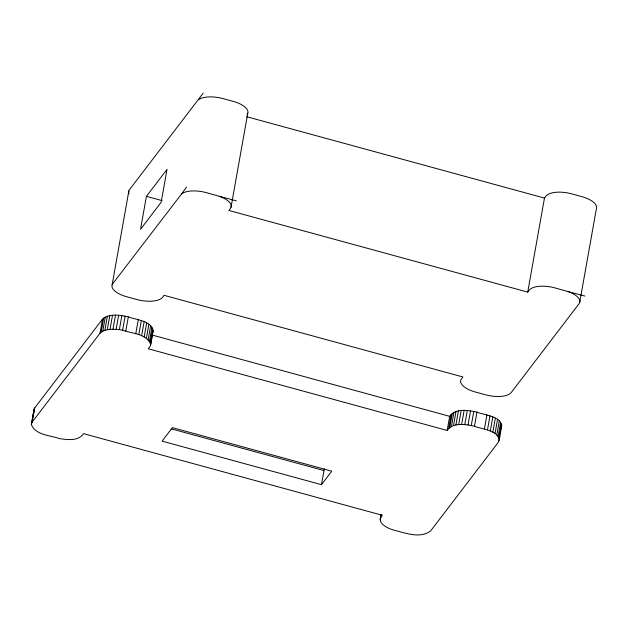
<?xml version="1.0" encoding="UTF-8"?>
<svg xmlns="http://www.w3.org/2000/svg" width="628" height="628" viewBox="0 0 628 628"><rect width="100%" height="100%" fill="white"/><g stroke="black" fill="none" stroke-linecap="round" stroke-linejoin="round"><path stroke-width="0.94" d="M31.4 424.614L34.085 409.134L34.76 407.862L102.505 319.15C109.5 313.121 120.042 315.099 128.324 316.881C136.088 319.966 152.109 320.476 152.989 331.482L150.477 345.588L148.326 348.791L447.175 430.447C453.204 421.93 465.725 424.426 474.462 426.247C480.946 429.128 501.796 430.518 498.451 442.128L430.706 530.841C420.517 538.824 405.994 533.188 394.934 530.385C388.795 529.051 375.175 522.967 382.374 515.298L83.524 433.65C78.374 441.39 67.345 439.765 59.425 438.603C50.319 435.228 35.553 435.298 31.4 424.614L34.085 409.134M150.477 345.588L153.161 330.108M447.175 430.447L449.687 416.34C455.716 407.823 468.237 410.32 476.974 412.141C483.458 415.022 504.308 416.411 500.971 428.021M31.573 423.241L32.248 421.969L34.76 407.862M32.248 421.969L99.993 333.256L102.505 319.15M99.993 333.256L101.163 332.118L103.675 318.011M101.163 332.118L102.788 331.137L105.3 317.03M112.122 284.9L128.866 190.865M102.788 331.137L104.845 330.344L107.357 316.237M104.845 330.344L107.262 329.763L109.774 315.656M107.262 329.763L109.994 329.394L112.506 315.287M109.994 329.394L112.977 329.26L115.489 315.154M112.977 329.26L116.125 329.355L118.637 315.248M116.125 329.355L119.367 329.676L121.879 315.57M146.41 196.352L140.546 229.259L161.168 202.263L167.032 169.348L146.41 196.352L162.087 200.638M150.649 344.215C146.497 333.531 131.731 333.601 122.617 330.226L125.129 316.12M125.812 330.987L128.324 316.881M135.774 333.704L138.286 319.597M138.812 334.653L141.324 320.547M141.638 335.768L144.15 321.662M144.173 337.016L146.685 322.91M146.355 338.382L148.867 324.276M148.13 339.811L150.642 325.712M149.456 341.287L151.976 327.18M150.304 342.77L152.816 328.664M150.971 340.282L151.309 338.398M151.646 336.522L151.976 334.638M231.026 207.248L247.777 113.213M321.481 484.675L331.788 471.181L172.402 427.629L162.095 441.131L321.481 484.675L324.315 468.763M380.05 519.882L380.89 514.74M380.898 517.229L381.4 514.41M448.651 428.516L451.163 414.409M449.813 427.378L452.325 413.271M451.446 426.396L453.958 412.29M453.495 425.611L456.007 411.505M455.912 425.023L458.424 410.916M458.652 424.654L461.164 410.547M461.627 424.52L464.139 410.414M464.775 424.614L467.287 410.508M468.017 424.944L470.529 410.838M471.275 425.486L473.787 411.387M474.462 426.247L476.974 412.141M484.424 428.971L486.935 414.865M487.469 429.913L489.981 415.807M490.295 431.028L492.807 416.921M492.823 432.284L495.335 418.177M495.005 433.642L497.517 419.535M496.787 435.078L499.299 420.972M498.114 436.554L500.626 422.448M498.962 438.03L501.474 423.924M500.131 432.723L500.469 430.839M499.134 440.848L501.811 425.368M527.724 292.106L529.2 290.175A21.046 8.823 10.1 0 1 555.011 287.907L568.018 291.58A21.046 8.823 10.1 0 1 579 303.787L511.255 392.5A21.046 8.823 10.1 0 1 485.444 394.769L475.482 392.045A21.046 8.823 10.1 0 1 461.447 378.888L462.922 376.965L164.073 295.309L162.605 297.24A21.046 8.823 10.1 0 1 136.786 299.509L126.825 296.785A21.046 8.823 10.1 0 1 112.797 283.628L181.712 193.777A21.046 8.823 10.1 0 1 206.361 192.647L219.36 196.313A21.046 8.823 10.1 0 1 230.35 208.527L228.875 210.451L527.724 292.106L544.476 198.071L545.944 196.14A21.046 8.823 10.1 0 1 571.763 193.871L581.724 196.595A21.046 8.823 10.1 0 1 596.427 208.48L579.683 302.515M152.314 332.762L152.989 331.482M129.038 193.691A21.046 8.823 10.1 0 1 129.549 189.593L203.189 93.164M181.712 193.777L186.438 187.199M119.367 329.676L122.617 330.226M219.36 196.313L236.246 200.811M568.018 291.58L584.896 296.071M246.576 116.675L544.476 198.071M151.788 334.944L449.687 416.34M171.209 428.83L323.993 470.568M33.912 410.508L34.257 411.952M198.464 99.742A21.046 8.823 10.1 0 1 223.105 98.612L233.066 101.328A21.046 8.823 10.1 0 1 247.102 114.492"/></g></svg>
